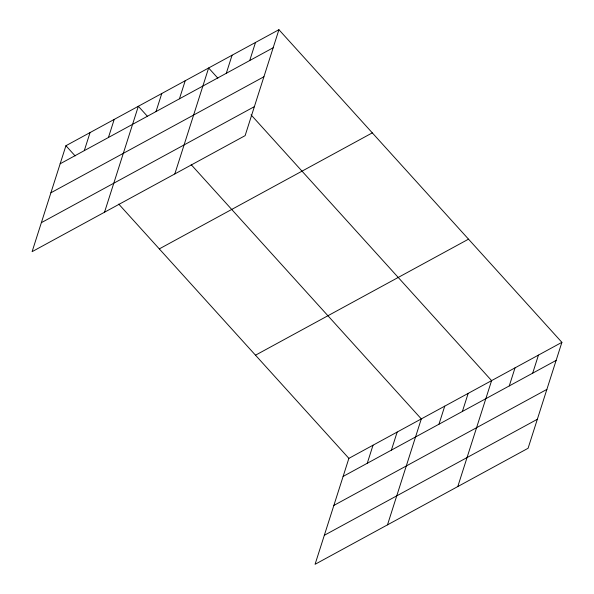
<?xml version="1.0" encoding="UTF-8"?>
<svg xmlns="http://www.w3.org/2000/svg" width="594" height="594" viewBox="0 0 594 594"><rect width="100%" height="100%" fill="white"/><g stroke="black" fill="none" stroke-linecap="round" stroke-linejoin="round"><path stroke-width="0.89" d="M278.928 29.7L65.919 145.723L32.106 251.663L245.122 135.64L278.928 29.7L561.894 342.337L528.081 448.277L315.072 564.3L348.878 458.36L561.894 342.337M84.296 150.638L90.058 132.573M108.435 137.489L114.204 119.424M104.529 212.214L138.343 106.274L147.557 116.454M156.007 111.583L161.776 93.51M179.44 98.819L185.209 80.747M174.829 173.931L208.635 67.983L217.85 78.17M226.299 73.292L232.068 55.227M249.732 60.529L255.502 42.464M367.255 463.275L373.025 445.21M391.394 450.126L397.163 432.061M387.496 524.851L421.302 418.911L191.171 164.649M438.966 424.213L444.735 406.148M462.399 411.456L468.169 393.384M457.788 486.568L491.594 380.62L251.024 114.82M509.266 385.929L515.028 367.857M532.692 373.166L538.461 355.101M60.15 163.788L273.166 47.765M50.898 192.79L263.907 76.767M41.365 222.668L254.373 106.645M159.296 248.893L372.304 132.87M255.502 355.19L468.51 239.167M343.117 476.425L556.125 360.402M333.858 505.427L546.874 389.404M324.324 535.298L537.332 419.282M65.919 145.723L75.134 155.903M118.748 204.091L348.878 458.36"/></g></svg>
